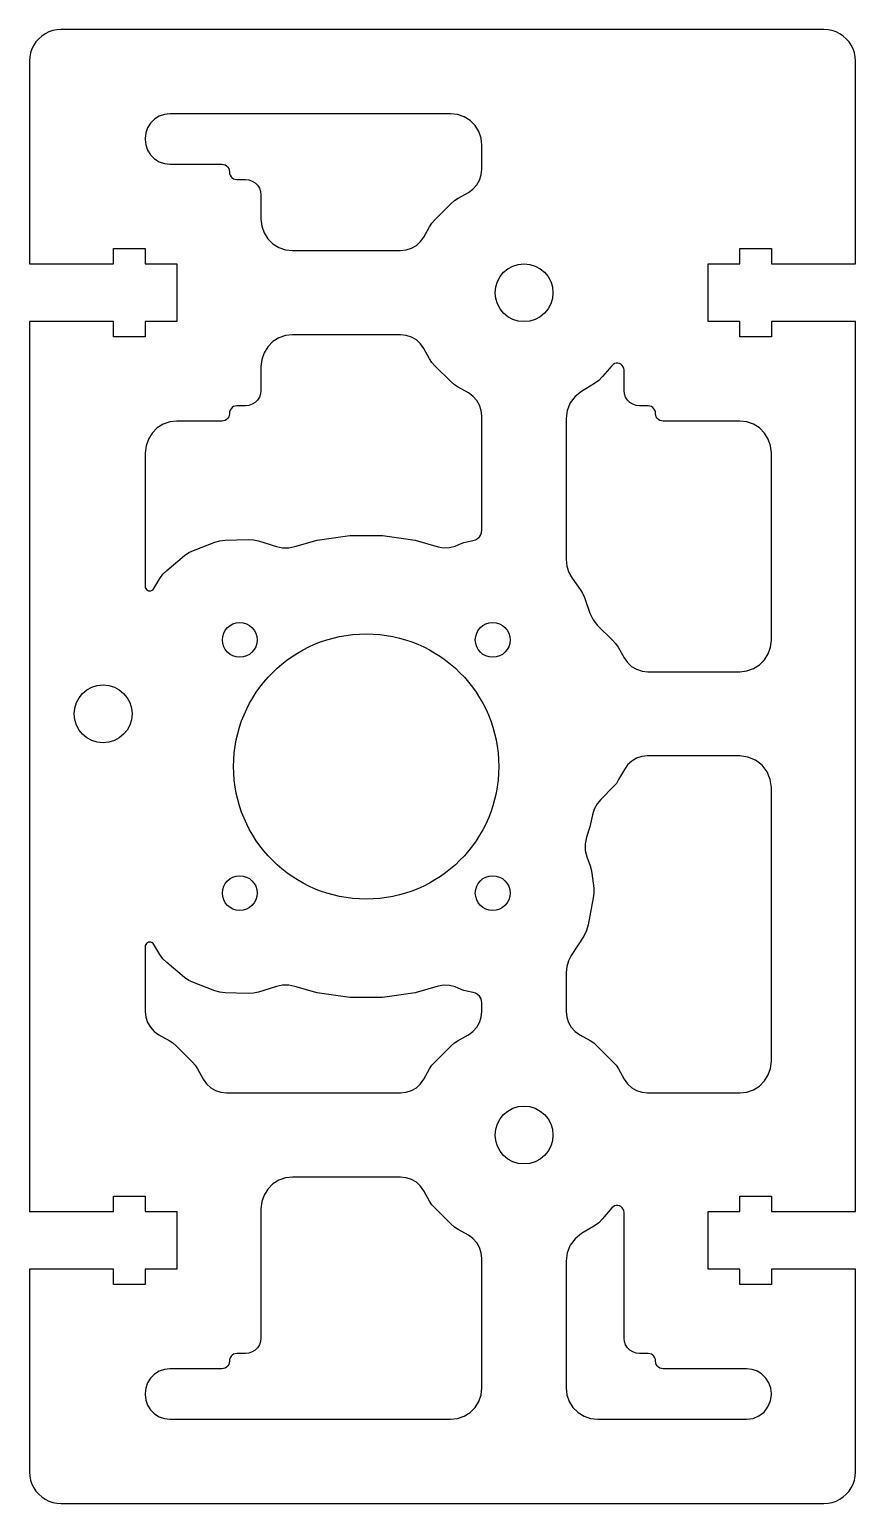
# Model space of a CAD drawing. Header units: millimetres. Extents: x 0 to 78, y 0 to 140.
import ezdxf

# ---------------------------------------------------------------- set-up
doc = ezdxf.new("R2010")
doc.units = ezdxf.units.MM
doc.layers.add('CUT', color=7, linetype='Continuous')

msp = doc.modelspace()

# ---------------------------------------------------------------- linework, layer by layer
at = {"layer": 'CUT'}
for points in [[(0, 3), (0.03, 2.61), (0.1, 2.22), (0.23, 1.85), (0.4, 1.5), (0.62, 1.17), (0.88, 0.88), (1.17, 0.62), (1.5, 0.4), (1.85, 0.23), (2.22, 0.1), (2.61, 0.03), (3, 0), (75.5, 0), (75.89, 0.03), (76.28, 0.1), (76.65, 0.23), (77, 0.4), (77.33, 0.62), (77.62, 0.88), (77.88, 1.17), (78.1, 1.5), (78.27, 1.85), (78.4, 2.22), (78.47, 2.61), (78.5, 3), (78.5, 22.25), (70.5, 22.25), (70.5, 20.8), (67.5, 20.8), (67.5, 22.25), (64.5, 22.25), (64.5, 27.75), (67.5, 27.75), (67.5, 29.2), (70.5, 29.2), (70.5, 27.75), (78.5, 27.75), (78.5, 112.25), (70.5, 112.25), (70.5, 110.8), (67.5, 110.8), (67.5, 112.25), (64.5, 112.25), (64.5, 117.75), (67.5, 117.75), (67.5, 119.2), (70.5, 119.2), (70.5, 117.75), (78.5, 117.75), (78.5, 137), (78.47, 137.39), (78.4, 137.78), (78.27, 138.15), (78.1, 138.5), (77.88, 138.83), (77.62, 139.12), (77.33, 139.38), (77, 139.6), (76.65, 139.77), (76.28, 139.9), (75.89, 139.97), (75.5, 140), (3, 140), (2.61, 139.97), (2.22, 139.9), (1.85, 139.77), (1.5, 139.6), (1.17, 139.38), (0.88, 139.12), (0.62, 138.83), (0.4, 138.5), (0.23, 138.15), (0.1, 137.78), (0.03, 137.39), (0, 137), (0, 117.75), (8, 117.75), (8, 119.2), (11, 119.2), (11, 117.75), (14, 117.75), (14, 112.25), (11, 112.25), (11, 110.8), (8, 110.8), (8, 112.25), (0, 112.25), (0, 27.75), (8, 27.75), (8, 29.2), (11, 29.2), (11, 27.75), (14, 27.75), (14, 22.25), (11, 22.25), (11, 20.8), (8, 20.8), (8, 22.25), (0, 22.25)], [(22, 122), (22.08, 121.33), (22.3, 120.7), (22.65, 120.13), (23.13, 119.65), (23.7, 119.3), (24.33, 119.08), (25, 119), (35.27, 119), (35.8, 119.06), (36.31, 119.22), (36.77, 119.49), (37.17, 119.86), (37.48, 120.29), (38.02, 121.27), (38.25, 121.62), (38.52, 121.93), (40.07, 123.48), (40.38, 123.75), (40.73, 123.98), (41.71, 124.52), (42.14, 124.83), (42.51, 125.23), (42.78, 125.69), (42.94, 126.2), (43, 126.73), (43, 129), (42.92, 129.67), (42.7, 130.3), (42.35, 130.87), (41.87, 131.35), (41.3, 131.7), (40.67, 131.92), (40, 132), (13.35, 132), (12.83, 131.94), (12.33, 131.77), (11.89, 131.49), (11.51, 131.11), (11.23, 130.67), (11.06, 130.17), (11, 129.65), (11, 129.55), (11.06, 129.03), (11.23, 128.53), (11.51, 128.09), (11.89, 127.71), (12.33, 127.43), (12.83, 127.26), (13.35, 127.2), (18.29, 127.2), (18.45, 127.18), (18.6, 127.13), (18.73, 127.04), (18.84, 126.93), (18.93, 126.8), (18.98, 126.65), (19, 126.49), (19, 126.46), (19.02, 126.3), (19.07, 126.15), (19.16, 126.02), (19.27, 125.91), (19.4, 125.82), (19.55, 125.77), (19.71, 125.75), (20.53, 125.75), (20.86, 125.71), (21.17, 125.6), (21.45, 125.43), (21.68, 125.2), (21.85, 124.92), (21.96, 124.61), (22, 124.28)], [(38.83, 90.87), (39.37, 90.77), (39.92, 90.8), (40.45, 90.94), (41.03, 91.17), (41.29, 91.26), (41.55, 91.33), (42.16, 91.45), (42.39, 91.52), (42.59, 91.65), (42.76, 91.81), (42.89, 92.01), (42.97, 92.24), (43, 92.48), (43, 103.27), (42.94, 103.8), (42.78, 104.31), (42.51, 104.77), (42.14, 105.17), (41.71, 105.48), (40.73, 106.02), (40.38, 106.25), (40.07, 106.52), (38.52, 108.07), (38.25, 108.38), (38.02, 108.73), (37.48, 109.71), (37.17, 110.14), (36.77, 110.51), (36.31, 110.78), (35.8, 110.94), (35.27, 111), (25, 111), (24.33, 110.92), (23.7, 110.7), (23.13, 110.35), (22.65, 109.87), (22.3, 109.3), (22.08, 108.67), (22, 108), (22, 105.72), (21.96, 105.39), (21.85, 105.08), (21.68, 104.8), (21.45, 104.57), (21.17, 104.4), (20.86, 104.29), (20.53, 104.25), (19.71, 104.25), (19.55, 104.23), (19.4, 104.18), (19.27, 104.09), (19.16, 103.98), (19.07, 103.85), (19.02, 103.7), (19, 103.54), (19, 103.51), (18.98, 103.35), (18.93, 103.2), (18.84, 103.07), (18.73, 102.96), (18.6, 102.87), (18.45, 102.82), (18.29, 102.8), (14, 102.8), (13.33, 102.72), (12.7, 102.5), (12.13, 102.15), (11.65, 101.67), (11.3, 101.1), (11.08, 100.47), (11, 99.8), (11, 87.12), (11.01, 87.01), (11.06, 86.91), (11.13, 86.82), (11.21, 86.75), (11.32, 86.7), (11.43, 86.69), (11.54, 86.7), (11.65, 86.74), (11.74, 86.81), (11.81, 86.9), (12.39, 87.87), (12.68, 88.27), (13.04, 88.62), (14.72, 90.03), (15.13, 90.31), (15.58, 90.53), (17.62, 91.31), (18.1, 91.44), (18.6, 91.5), (20.79, 91.57), (21.29, 91.54), (21.77, 91.43), (23.48, 90.9), (24.05, 90.78), (24.64, 90.77), (25.22, 90.88), (27.35, 91.5), (30.44, 91.94), (33.56, 91.94), (36.65, 91.5)], [(56.5, 80.33), (56.82, 79.88), (57.22, 79.51), (57.7, 79.23), (58.22, 79.06), (58.77, 79), (67.5, 79), (68.17, 79.08), (68.8, 79.3), (69.37, 79.65), (69.85, 80.13), (70.2, 80.7), (70.42, 81.33), (70.5, 82), (70.5, 99.8), (70.42, 100.47), (70.2, 101.1), (69.85, 101.67), (69.37, 102.15), (68.8, 102.5), (68.17, 102.72), (67.5, 102.8), (60.21, 102.8), (60.05, 102.82), (59.9, 102.87), (59.77, 102.96), (59.66, 103.07), (59.57, 103.2), (59.52, 103.35), (59.5, 103.51), (59.5, 103.54), (59.48, 103.7), (59.43, 103.85), (59.34, 103.98), (59.23, 104.09), (59.1, 104.18), (58.95, 104.23), (58.79, 104.25), (57.97, 104.25), (57.64, 104.29), (57.33, 104.4), (57.05, 104.57), (56.82, 104.8), (56.65, 105.08), (56.54, 105.39), (56.5, 105.72), (56.5, 107.66), (56.48, 107.81), (56.42, 107.96), (56.33, 108.09), (56.21, 108.2), (56.07, 108.27), (55.92, 108.31), (55.76, 108.3), (55.6, 108.26), (55.46, 108.18), (55.35, 108.07), (54.47, 107.03), (54.12, 106.67), (53.71, 106.38), (52.46, 105.63), (51.85, 105.15), (51.39, 104.53), (51.1, 103.82), (51, 103.05), (51, 89.65), (51.06, 89.03), (51.25, 88.44), (51.56, 87.9), (52.34, 86.81), (52.56, 86.45), (52.73, 86.06), (53.26, 84.55), (53.56, 83.93), (53.99, 83.39), (55.41, 82.01), (55.69, 81.69), (55.93, 81.34)], [(51.48, 52.06), (51.22, 51.55), (51.05, 51), (51, 50.43), (51, 46.73), (51.06, 46.2), (51.22, 45.69), (51.49, 45.23), (51.86, 44.83), (52.29, 44.52), (53.27, 43.98), (53.62, 43.75), (53.93, 43.48), (55.48, 41.93), (55.75, 41.62), (55.98, 41.27), (56.52, 40.29), (56.83, 39.86), (57.23, 39.49), (57.69, 39.22), (58.2, 39.06), (58.73, 39), (67.5, 39), (68.17, 39.08), (68.8, 39.3), (69.37, 39.65), (69.85, 40.13), (70.2, 40.7), (70.42, 41.33), (70.5, 42), (70.5, 68), (70.4, 68.78), (70.1, 69.5), (69.62, 70.12), (69, 70.6), (68.28, 70.9), (67.5, 71), (58.71, 71), (58.19, 70.94), (57.68, 70.78), (57.23, 70.51), (56.84, 70.15), (56.53, 69.72), (55.99, 68.75), (55.77, 68.4), (55.5, 68.09), (54.29, 66.88), (53.94, 66.44), (53.67, 65.95), (53.49, 65.41), (53.24, 64.28), (52.93, 63.29), (52.8, 62.67), (52.82, 62.03), (52.97, 61.41), (53.28, 60.56), (53.39, 60.22), (53.45, 59.87), (53.62, 58.44), (53.63, 57.98), (53.58, 57.52), (53.09, 54.96), (52.93, 54.41), (52.67, 53.9)], [(16.52, 40.29), (16.83, 39.86), (17.23, 39.49), (17.69, 39.22), (18.2, 39.06), (18.73, 39), (35.27, 39), (35.8, 39.06), (36.31, 39.22), (36.77, 39.49), (37.17, 39.86), (37.48, 40.29), (38.02, 41.27), (38.25, 41.62), (38.52, 41.93), (40.07, 43.48), (40.38, 43.75), (40.73, 43.98), (41.71, 44.52), (42.14, 44.83), (42.51, 45.23), (42.78, 45.69), (42.94, 46.2), (43, 46.73), (43, 47.52), (42.97, 47.76), (42.89, 47.99), (42.76, 48.19), (42.59, 48.35), (42.39, 48.48), (42.16, 48.55), (41.55, 48.67), (41.29, 48.74), (41.03, 48.83), (40.45, 49.06), (39.92, 49.2), (39.37, 49.23), (38.83, 49.13), (36.65, 48.5), (33.56, 48.06), (30.44, 48.06), (27.35, 48.5), (25.22, 49.12), (24.64, 49.23), (24.05, 49.22), (23.48, 49.1), (21.77, 48.57), (21.29, 48.46), (20.79, 48.43), (18.6, 48.5), (18.1, 48.56), (17.62, 48.69), (15.58, 49.47), (15.13, 49.69), (14.72, 49.97), (13.04, 51.38), (12.68, 51.73), (12.39, 52.13), (11.81, 53.1), (11.74, 53.19), (11.65, 53.26), (11.54, 53.3), (11.43, 53.31), (11.32, 53.3), (11.21, 53.25), (11.13, 53.18), (11.06, 53.09), (11.01, 52.99), (11, 52.88), (11, 46.73), (11.06, 46.2), (11.22, 45.69), (11.49, 45.23), (11.86, 44.83), (12.29, 44.52), (13.27, 43.98), (13.62, 43.75), (13.93, 43.48), (15.48, 41.93), (15.75, 41.62), (15.98, 41.27)], [(13.35, 12.8), (12.83, 12.74), (12.33, 12.57), (11.89, 12.29), (11.51, 11.91), (11.23, 11.47), (11.06, 10.97), (11, 10.45), (11, 10.35), (11.06, 9.83), (11.23, 9.33), (11.51, 8.89), (11.89, 8.51), (12.33, 8.23), (12.83, 8.06), (13.35, 8), (40, 8), (40.67, 8.08), (41.3, 8.3), (41.87, 8.65), (42.35, 9.13), (42.7, 9.7), (42.92, 10.33), (43, 11), (43, 23.27), (42.94, 23.8), (42.78, 24.31), (42.51, 24.77), (42.14, 25.17), (41.71, 25.48), (40.73, 26.02), (40.38, 26.25), (40.07, 26.52), (38.52, 28.07), (38.25, 28.38), (38.02, 28.73), (37.48, 29.71), (37.17, 30.14), (36.77, 30.51), (36.31, 30.78), (35.8, 30.94), (35.27, 31), (25, 31), (24.33, 30.92), (23.7, 30.7), (23.13, 30.35), (22.65, 29.87), (22.3, 29.3), (22.08, 28.67), (22, 28), (22, 15.72), (21.96, 15.39), (21.85, 15.08), (21.68, 14.8), (21.45, 14.57), (21.17, 14.4), (20.86, 14.29), (20.53, 14.25), (19.71, 14.25), (19.55, 14.23), (19.4, 14.18), (19.27, 14.09), (19.16, 13.98), (19.07, 13.85), (19.02, 13.7), (19, 13.54), (19, 13.51), (18.98, 13.35), (18.93, 13.2), (18.84, 13.07), (18.73, 12.96), (18.6, 12.87), (18.45, 12.82), (18.29, 12.8)], [(52.46, 25.63), (51.85, 25.15), (51.39, 24.53), (51.1, 23.82), (51, 23.05), (51, 11), (51.08, 10.33), (51.3, 9.7), (51.65, 9.13), (52.13, 8.65), (52.7, 8.3), (53.33, 8.08), (54, 8), (68.15, 8), (68.76, 8.08), (69.32, 8.32), (69.81, 8.69), (70.18, 9.18), (70.42, 9.74), (70.5, 10.35), (70.5, 10.45), (70.44, 10.97), (70.27, 11.47), (69.99, 11.91), (69.61, 12.29), (69.17, 12.57), (68.67, 12.74), (68.15, 12.8), (60.21, 12.8), (60.05, 12.82), (59.9, 12.87), (59.77, 12.96), (59.66, 13.07), (59.57, 13.2), (59.52, 13.35), (59.5, 13.51), (59.5, 13.54), (59.48, 13.7), (59.43, 13.85), (59.34, 13.98), (59.23, 14.09), (59.1, 14.18), (58.95, 14.23), (58.79, 14.25), (57.97, 14.25), (57.64, 14.29), (57.33, 14.4), (57.05, 14.57), (56.82, 14.8), (56.65, 15.08), (56.54, 15.39), (56.5, 15.72), (56.5, 27.66), (56.48, 27.81), (56.42, 27.96), (56.33, 28.09), (56.21, 28.2), (56.07, 28.27), (55.92, 28.31), (55.76, 28.3), (55.6, 28.26), (55.46, 28.18), (55.35, 28.07), (54.47, 27.03), (54.12, 26.67), (53.71, 26.38)]]:
    msp.add_lwpolyline(points, close=True, dxfattribs=at)
for centre, radius in [((47, 115), 2.75), ((19.98, 82.02), 1.65), ((32, 70), 12.6), ((44.02, 82.02), 1.65), ((7, 75), 2.75), ((19.98, 57.98), 1.65), ((44.02, 57.98), 1.65), ((47, 35), 2.75)]:
    msp.add_circle(centre, radius, dxfattribs=at)

doc.saveas('drawing.dxf')
